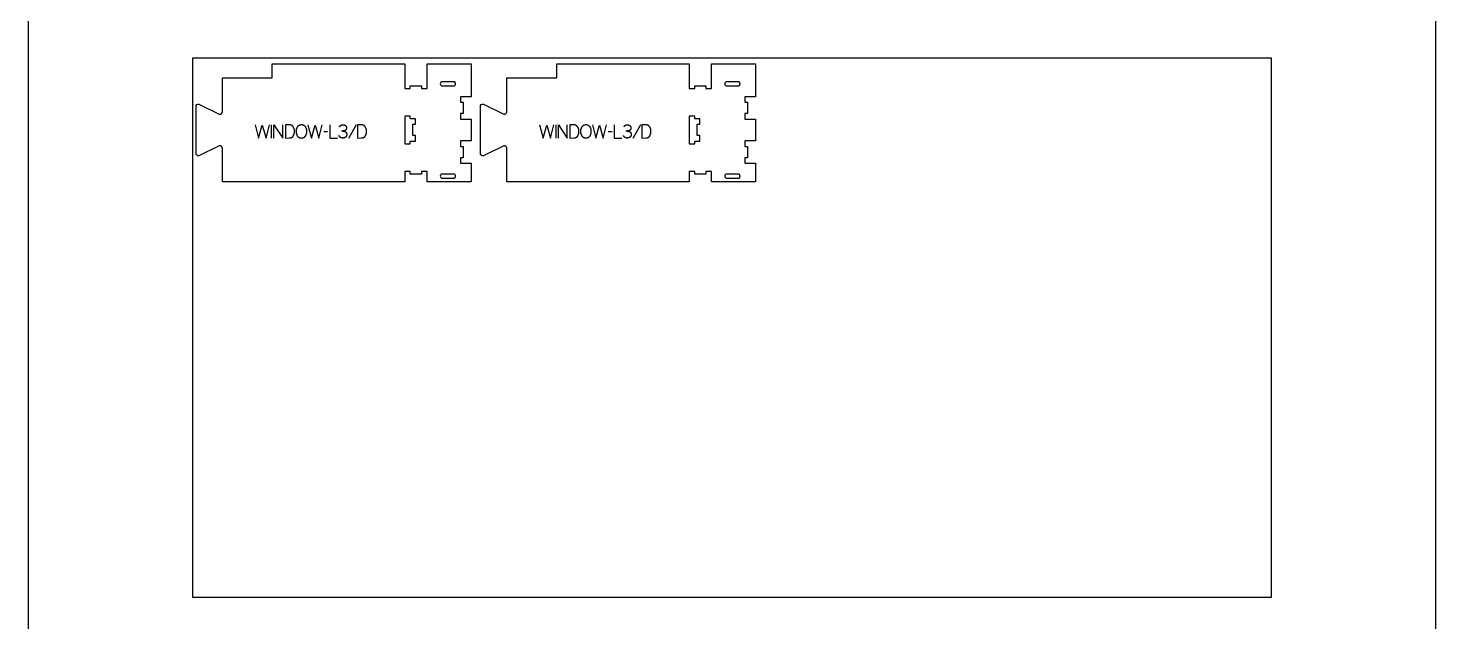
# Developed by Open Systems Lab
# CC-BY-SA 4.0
# Model space of a CAD drawing. Extents: x 0 to 4485, y 0 to 8771.
# Drawn here: x 0 to 3183, y 2387 to 3731 of the extents above; entities that cross this region are included whole.
import ezdxf

# ---------------------------------------------------------------- set-up
doc = ezdxf.new("R2010")
doc.units = 0
for name, color, linetype in [('0_SHEET_SPRUCEPLY_2440X122', 1, 'CONTINUOUS'), ('1_ANYTOOL_1MMDEEP_LABELS_S', 2, 'CONTINUOUS'), ('3_ANYTOOL_CUTTHROUGH_INSID', 4, 'CONTINUOUS'), ('4_ANYTOOL_CUTTHROUGH_OUTSI', 5, 'CONTINUOUS'), ('DONOTCUT', 7, 'CONTINUOUS')]:
    doc.layers.add(name, color=color, linetype=linetype)

msp = doc.modelspace()

# ---------------------------------------------------------------- linework, layer by layer
at = {"layer": '0_SHEET_SPRUCEPLY_2440X122'}
msp.add_lwpolyline([(371.7, 3662.6), (371.7, 2442.6), (2811.7, 2442.6), (2811.7, 3662.6)], close=True, dxfattribs=at)
at = {"layer": '1_ANYTOOL_1MMDEEP_LABELS_S', "color": 2}
for points in [[(513.4, 3511.8), (521.1, 3481.8), (529.5, 3510.9), (538, 3481.8), (545.5, 3511.8)], [(549.9, 3511.8), (549.9, 3481.8)], [(555.9, 3481.8), (555.9, 3511.8), (576, 3481.8), (576, 3511.8)], [(632.8, 3511.8), (640.5, 3481.8), (648.9, 3510.9), (657.4, 3481.8), (664.9, 3511.8)], [(682.3, 3511.8), (682.3, 3481.8), (699.4, 3481.8)], [(703.9, 3506.9), (704.1, 3507.2), (704.3, 3507.5), (704.4, 3507.8), (704.6, 3508), (704.8, 3508.3), (705, 3508.6), (705.2, 3508.8), (705.3, 3508.9), (705.4, 3509), (705.5, 3509.2), (705.6, 3509.3), (705.7, 3509.4), (705.8, 3509.5), (705.9, 3509.6), (706, 3509.7), (706.1, 3509.8), (706.2, 3509.9), (706.4, 3510), (706.5, 3510.1), (706.6, 3510.2), (706.7, 3510.3), (706.8, 3510.3), (707, 3510.4), (707.1, 3510.5), (707.2, 3510.6), (707.3, 3510.7), (707.5, 3510.7), (707.6, 3510.8), (707.7, 3510.9), (707.9, 3510.9), (708, 3511), (708.2, 3511.1), (708.3, 3511.1), (708.4, 3511.2), (708.6, 3511.2), (708.7, 3511.3), (708.9, 3511.3), (709, 3511.4), (709.2, 3511.4), (709.5, 3511.5), (709.8, 3511.6), (710.1, 3511.6), (710.4, 3511.7), (710.7, 3511.7), (711.1, 3511.8), (711.4, 3511.8), (711.8, 3511.8), (712.1, 3511.8), (712.3, 3511.8), (712.5, 3511.8), (712.7, 3511.8), (712.9, 3511.8), (713.1, 3511.8), (713.3, 3511.8), (713.5, 3511.7), (713.7, 3511.7), (713.9, 3511.7), (714.1, 3511.6), (714.3, 3511.6), (714.5, 3511.6), (714.7, 3511.5), (714.8, 3511.5), (715, 3511.4), (715.2, 3511.3), (715.4, 3511.3), (715.5, 3511.2), (715.7, 3511.2), (715.9, 3511.1), (716, 3511), (716.2, 3510.9), (716.3, 3510.8), (716.5, 3510.8), (716.6, 3510.7), (716.8, 3510.6), (716.9, 3510.5), (717.1, 3510.4), (717.2, 3510.3), (717.4, 3510.2), (717.5, 3510), (717.6, 3509.9), (717.8, 3509.8), (717.9, 3509.7), (718, 3509.6), (718.1, 3509.4), (718.2, 3509.3), (718.3, 3509.2), (718.4, 3509), (718.5, 3508.9), (718.6, 3508.7), (718.7, 3508.6), (718.8, 3508.4), (718.9, 3508.3), (719, 3508.1), (719.1, 3508), (719.1, 3507.8), (719.2, 3507.6), (719.3, 3507.5), (719.3, 3507.3), (719.4, 3507.1), (719.4, 3507), (719.5, 3506.8), (719.5, 3506.6), (719.6, 3506.4), (719.6, 3506.2), (719.6, 3506), (719.6, 3505.8), (719.7, 3505.6), (719.7, 3505.4), (719.7, 3505.2), (719.7, 3505), (719.7, 3504.8), (719.7, 3504.2), (719.7, 3503.9), (719.7, 3503.6), (719.6, 3503.3), (719.6, 3503), (719.6, 3502.8), (719.5, 3502.7), (719.5, 3502.5), (719.5, 3502.4), (719.4, 3502.3), (719.4, 3502.1), (719.4, 3502), (719.3, 3501.9), (719.3, 3501.7), (719.3, 3501.6), (719.2, 3501.5), (719.2, 3501.4), (719.1, 3501.3), (719.1, 3501.1), (719, 3501), (718.9, 3500.9), (718.9, 3500.8), (718.8, 3500.7), (718.8, 3500.6), (718.7, 3500.5), (718.6, 3500.4), (718.5, 3500.3), (718.4, 3500.2), (718.2, 3500), (718.1, 3499.8), (717.9, 3499.7), (717.9, 3499.6), (717.8, 3499.5), (717.7, 3499.4), (717.6, 3499.4), (717.5, 3499.3), (717.4, 3499.2), (717.3, 3499.2), (717.2, 3499.1), (717.2, 3499), (717.1, 3499), (717, 3498.9), (716.9, 3498.8), (716.8, 3498.8), (716.7, 3498.7), (716.6, 3498.7), (716.5, 3498.6), (716.4, 3498.6), (716.3, 3498.5), (716.2, 3498.5), (716.1, 3498.4), (716, 3498.4), (715.9, 3498.4), (715.7, 3498.3), (715.5, 3498.2), (715.2, 3498.1), (715, 3498.1), (714.8, 3498), (714.6, 3498), (714.3, 3497.9), (714.1, 3497.9), (713.9, 3497.8), (713.7, 3497.8), (713.4, 3497.7), (713.2, 3497.7), (712.9, 3497.7), (712.7, 3497.7), (712.5, 3497.7), (712.2, 3497.6), (712, 3497.6), (708.3, 3497.6)], [(741.5, 3511.3), (724.3, 3480.6)], [(1156.6, 3511.8), (1164.3, 3481.8), (1172.8, 3510.9), (1181.2, 3481.8), (1188.7, 3511.8)], [(1193.1, 3511.8), (1193.1, 3481.8)], [(1199.1, 3481.8), (1199.1, 3511.8), (1219.2, 3481.8), (1219.2, 3511.8)], [(1276, 3511.8), (1283.7, 3481.8), (1292.2, 3510.9), (1300.6, 3481.8), (1308.1, 3511.8)], [(1325.5, 3511.8), (1325.5, 3481.8), (1342.6, 3481.8)], [(1347.1, 3506.9), (1347.3, 3507.2), (1347.5, 3507.5), (1347.6, 3507.8), (1347.8, 3508), (1348, 3508.3), (1348.2, 3508.6), (1348.4, 3508.8), (1348.5, 3508.9), (1348.6, 3509), (1348.7, 3509.2), (1348.8, 3509.3), (1348.9, 3509.4), (1349, 3509.5), (1349.1, 3509.6), (1349.2, 3509.7), (1349.4, 3509.8), (1349.5, 3509.9), (1349.6, 3510), (1349.7, 3510.1), (1349.8, 3510.2), (1349.9, 3510.3), (1350.1, 3510.3), (1350.2, 3510.4), (1350.3, 3510.5), (1350.4, 3510.6), (1350.6, 3510.7), (1350.7, 3510.7), (1350.8, 3510.8), (1351, 3510.9), (1351.1, 3510.9), (1351.2, 3511), (1351.4, 3511.1), (1351.5, 3511.1), (1351.7, 3511.2), (1351.8, 3511.2), (1351.9, 3511.3), (1352.1, 3511.3), (1352.2, 3511.4), (1352.4, 3511.4), (1352.7, 3511.5), (1353, 3511.6), (1353.3, 3511.6), (1353.6, 3511.7), (1354, 3511.7), (1354.3, 3511.8), (1354.6, 3511.8), (1355, 3511.8), (1355.3, 3511.8), (1355.5, 3511.8), (1355.8, 3511.8), (1356, 3511.8), (1356.2, 3511.8), (1356.4, 3511.8), (1356.6, 3511.8), (1356.8, 3511.7), (1356.9, 3511.7), (1357.1, 3511.7), (1357.3, 3511.6), (1357.5, 3511.6), (1357.7, 3511.6), (1357.9, 3511.5), (1358.1, 3511.5), (1358.2, 3511.4), (1358.4, 3511.3), (1358.6, 3511.3), (1358.7, 3511.2), (1358.9, 3511.2), (1359.1, 3511.1), (1359.2, 3511), (1359.4, 3510.9), (1359.5, 3510.8), (1359.7, 3510.8), (1359.9, 3510.7), (1360, 3510.6), (1360.1, 3510.5), (1360.3, 3510.4), (1360.4, 3510.3), (1360.6, 3510.2), (1360.7, 3510), (1360.8, 3509.9), (1361, 3509.8), (1361.1, 3509.7), (1361.2, 3509.6), (1361.3, 3509.4), (1361.5, 3509.3), (1361.6, 3509.2), (1361.7, 3509), (1361.8, 3508.9), (1361.9, 3508.7), (1362, 3508.6), (1362, 3508.4), (1362.1, 3508.3), (1362.2, 3508.1), (1362.3, 3508), (1362.4, 3507.8), (1362.4, 3507.6), (1362.5, 3507.5), (1362.5, 3507.3), (1362.6, 3507.1), (1362.6, 3507), (1362.7, 3506.8), (1362.7, 3506.6), (1362.8, 3506.4), (1362.8, 3506.2), (1362.8, 3506), (1362.9, 3505.8), (1362.9, 3505.6), (1362.9, 3505.4), (1362.9, 3505.2), (1362.9, 3505), (1362.9, 3504.8), (1362.9, 3504.2), (1362.9, 3503.9), (1362.9, 3503.6), (1362.8, 3503.3), (1362.8, 3503), (1362.8, 3502.8), (1362.8, 3502.7), (1362.7, 3502.5), (1362.7, 3502.4), (1362.7, 3502.3), (1362.6, 3502.1), (1362.6, 3502), (1362.6, 3501.9), (1362.5, 3501.7), (1362.5, 3501.6), (1362.4, 3501.5), (1362.4, 3501.4), (1362.3, 3501.3), (1362.3, 3501.1), (1362.2, 3501), (1362.2, 3500.9), (1362.1, 3500.8), (1362, 3500.7), (1362, 3500.6), (1361.9, 3500.5), (1361.8, 3500.4), (1361.8, 3500.3), (1361.6, 3500.2), (1361.5, 3500), (1361.3, 3499.8), (1361.1, 3499.7), (1361.1, 3499.6), (1361, 3499.5), (1360.9, 3499.4), (1360.8, 3499.4), (1360.7, 3499.3), (1360.6, 3499.2), (1360.6, 3499.2), (1360.5, 3499.1), (1360.4, 3499), (1360.3, 3499), (1360.2, 3498.9), (1360.1, 3498.8), (1360, 3498.8), (1359.9, 3498.7), (1359.8, 3498.7), (1359.7, 3498.6), (1359.6, 3498.6), (1359.5, 3498.5), (1359.4, 3498.5), (1359.3, 3498.4), (1359.2, 3498.4), (1359.1, 3498.4), (1358.9, 3498.3), (1358.7, 3498.2), (1358.5, 3498.1), (1358.2, 3498.1), (1358, 3498), (1357.8, 3498), (1357.6, 3497.9), (1357.3, 3497.9), (1357.1, 3497.8), (1356.9, 3497.8), (1356.6, 3497.7), (1356.4, 3497.7), (1356.2, 3497.7), (1355.9, 3497.7), (1355.7, 3497.7), (1355.4, 3497.6), (1355.2, 3497.6), (1351.5, 3497.6)], [(1384.7, 3511.3), (1367.5, 3480.6)], [(677.1, 3495.7), (668.4, 3495.6)], [(711, 3497.6), (711.5, 3497.6), (711.9, 3497.5), (712.3, 3497.5), (712.8, 3497.4), (713.2, 3497.3), (713.6, 3497.3), (714, 3497.2), (714.4, 3497.1), (714.8, 3497), (715.2, 3496.8), (715.6, 3496.7), (716, 3496.5), (716.4, 3496.4), (716.8, 3496.2), (717.1, 3496), (717.5, 3495.9), (717.7, 3495.8), (717.9, 3495.6), (718, 3495.6), (718, 3495.5), (718.1, 3495.5), (718.2, 3495.4), (718.3, 3495.4), (718.4, 3495.3), (718.4, 3495.2), (718.5, 3495.2), (718.6, 3495.1), (718.7, 3495.1), (718.7, 3495), (718.8, 3494.9), (718.9, 3494.8), (718.9, 3494.8), (719, 3494.7), (719.1, 3494.6), (719.1, 3494.6), (719.2, 3494.5), (719.3, 3494.4), (719.3, 3494.3), (719.4, 3494.3), (719.4, 3494.2), (719.5, 3494.1), (719.5, 3494), (719.6, 3493.9), (719.6, 3493.8), (719.7, 3493.8), (719.7, 3493.7), (719.8, 3493.6), (719.8, 3493.5), (719.9, 3493.4), (719.9, 3493.3), (719.9, 3493.2), (720, 3493.1), (720.1, 3492.9), (720.1, 3492.7), (720.2, 3492.5), (720.2, 3492.3), (720.3, 3492.1), (720.3, 3491.9), (720.4, 3491.7), (720.4, 3491.5), (720.4, 3491.2), (720.4, 3491), (720.5, 3490.8), (720.5, 3490.5), (720.5, 3490.3), (720.5, 3490), (720.5, 3489.7), (720.5, 3489.4), (720.4, 3489.2), (720.4, 3488.9), (720.4, 3488.7), (720.4, 3488.4), (720.3, 3488.2), (720.3, 3487.9), (720.2, 3487.7), (720.2, 3487.5), (720.1, 3487.2), (720.1, 3487), (720, 3486.8), (719.9, 3486.6), (719.9, 3486.4), (719.8, 3486.2), (719.7, 3486), (719.6, 3485.8), (719.5, 3485.6), (719.4, 3485.4), (719.3, 3485.3), (719.2, 3485.1), (719.1, 3484.9), (719, 3484.8), (718.8, 3484.6), (718.7, 3484.5), (718.6, 3484.4), (718.6, 3484.3), (718.5, 3484.3), (718.4, 3484.2), (718.4, 3484.1), (718.3, 3484), (718.2, 3484), (718.1, 3483.9), (718, 3483.8), (717.8, 3483.7), (717.7, 3483.6), (717.5, 3483.4), (717.3, 3483.3), (717.2, 3483.2), (717, 3483.1), (716.8, 3483), (716.6, 3482.9), (716.4, 3482.8), (716.3, 3482.7), (716.1, 3482.7), (715.9, 3482.6), (715.7, 3482.5), (715.5, 3482.4), (715.3, 3482.4), (715.1, 3482.3), (714.8, 3482.3), (714.6, 3482.2), (714.4, 3482.1), (714.2, 3482.1), (714, 3482.1), (713.7, 3482), (713.5, 3482), (713.2, 3481.9), (712.8, 3481.9), (712.3, 3481.8), (711.7, 3481.8), (711.2, 3481.8), (710.8, 3481.8), (710.5, 3481.8), (710.1, 3481.9), (709.7, 3481.9), (709.4, 3482), (709.2, 3482), (709, 3482), (708.9, 3482.1), (708.7, 3482.1), (708.5, 3482.1), (708.4, 3482.2), (708.2, 3482.2), (708.1, 3482.3), (707.9, 3482.3), (707.7, 3482.4), (707.6, 3482.4), (707.4, 3482.5), (707.3, 3482.6), (707.1, 3482.6), (707, 3482.7), (706.9, 3482.8), (706.7, 3482.8), (706.6, 3482.9), (706.4, 3483), (706.3, 3483.1), (706.2, 3483.2), (706, 3483.2), (705.9, 3483.3), (705.8, 3483.4), (705.6, 3483.5), (705.5, 3483.6), (705.4, 3483.7), (705.3, 3483.8), (705.2, 3483.9), (705, 3484), (704.9, 3484.2), (704.8, 3484.3), (704.7, 3484.4), (704.6, 3484.5), (704.5, 3484.6), (704.4, 3484.8), (704.3, 3484.9), (704.2, 3485), (704.1, 3485.2), (704, 3485.3), (703.9, 3485.4), (703.8, 3485.6), (703.7, 3485.7), (703.6, 3485.9), (703.4, 3486.2), (703.3, 3486.5), (703.1, 3486.8), (703, 3487.2), (702.8, 3487.5)], [(1320.4, 3495.7), (1311.6, 3495.6)], [(1354.3, 3497.6), (1354.7, 3497.6), (1355.1, 3497.5), (1355.6, 3497.5), (1356, 3497.4), (1356.4, 3497.3), (1356.8, 3497.3), (1357.2, 3497.2), (1357.6, 3497.1), (1358, 3497), (1358.4, 3496.8), (1358.8, 3496.7), (1359.2, 3496.5), (1359.6, 3496.4), (1360, 3496.2), (1360.4, 3496), (1360.7, 3495.9), (1360.9, 3495.8), (1361.1, 3495.6), (1361.2, 3495.6), (1361.3, 3495.5), (1361.3, 3495.5), (1361.4, 3495.4), (1361.5, 3495.4), (1361.6, 3495.3), (1361.7, 3495.2), (1361.7, 3495.2), (1361.8, 3495.1), (1361.9, 3495.1), (1362, 3495), (1362, 3494.9), (1362.1, 3494.8), (1362.2, 3494.8), (1362.2, 3494.7), (1362.3, 3494.6), (1362.4, 3494.6), (1362.4, 3494.5), (1362.5, 3494.4), (1362.5, 3494.3), (1362.6, 3494.3), (1362.6, 3494.2), (1362.7, 3494.1), (1362.8, 3494), (1362.8, 3493.9), (1362.9, 3493.8), (1362.9, 3493.8), (1363, 3493.7), (1363, 3493.6), (1363, 3493.5), (1363.1, 3493.4), (1363.1, 3493.3), (1363.2, 3493.2), (1363.2, 3493.1), (1363.3, 3492.9), (1363.3, 3492.7), (1363.4, 3492.5), (1363.5, 3492.3), (1363.5, 3492.1), (1363.5, 3491.9), (1363.6, 3491.7), (1363.6, 3491.5), (1363.6, 3491.2), (1363.7, 3491), (1363.7, 3490.8), (1363.7, 3490.5), (1363.7, 3490.3), (1363.7, 3490), (1363.7, 3489.7), (1363.7, 3489.4), (1363.7, 3489.2), (1363.6, 3488.9), (1363.6, 3488.7), (1363.6, 3488.4), (1363.5, 3488.2), (1363.5, 3487.9), (1363.4, 3487.7), (1363.4, 3487.5), (1363.3, 3487.2), (1363.3, 3487), (1363.2, 3486.8), (1363.1, 3486.6), (1363.1, 3486.4), (1363, 3486.2), (1362.9, 3486), (1362.8, 3485.8), (1362.7, 3485.6), (1362.6, 3485.4), (1362.5, 3485.3), (1362.4, 3485.1), (1362.3, 3484.9), (1362.2, 3484.8), (1362.1, 3484.6), (1361.9, 3484.5), (1361.9, 3484.4), (1361.8, 3484.3), (1361.7, 3484.3), (1361.6, 3484.2), (1361.6, 3484.1), (1361.5, 3484), (1361.4, 3484), (1361.4, 3483.9), (1361.2, 3483.8), (1361, 3483.7), (1360.9, 3483.6), (1360.7, 3483.4), (1360.6, 3483.3), (1360.4, 3483.2), (1360.2, 3483.1), (1360, 3483), (1359.9, 3482.9), (1359.7, 3482.8), (1359.5, 3482.7), (1359.3, 3482.7), (1359.1, 3482.6), (1358.9, 3482.5), (1358.7, 3482.4), (1358.5, 3482.4), (1358.3, 3482.3), (1358.1, 3482.3), (1357.8, 3482.2), (1357.6, 3482.1), (1357.4, 3482.1), (1357.2, 3482.1), (1356.9, 3482), (1356.7, 3482), (1356.5, 3481.9), (1356, 3481.9), (1355.5, 3481.8), (1355, 3481.8), (1354.4, 3481.8), (1354.1, 3481.8), (1353.7, 3481.8), (1353.3, 3481.9), (1353, 3481.9), (1352.6, 3482), (1352.4, 3482), (1352.3, 3482), (1352.1, 3482.1), (1351.9, 3482.1), (1351.8, 3482.1), (1351.6, 3482.2), (1351.4, 3482.2), (1351.3, 3482.3), (1351.1, 3482.3), (1351, 3482.4), (1350.8, 3482.4), (1350.7, 3482.5), (1350.5, 3482.6), (1350.4, 3482.6), (1350.2, 3482.7), (1350.1, 3482.8), (1349.9, 3482.8), (1349.8, 3482.9), (1349.7, 3483), (1349.5, 3483.1), (1349.4, 3483.2), (1349.2, 3483.2), (1349.1, 3483.3), (1349, 3483.4), (1348.9, 3483.5), (1348.7, 3483.6), (1348.6, 3483.7), (1348.5, 3483.8), (1348.4, 3483.9), (1348.3, 3484), (1348.1, 3484.2), (1348, 3484.3), (1347.9, 3484.4), (1347.8, 3484.5), (1347.7, 3484.6), (1347.6, 3484.8), (1347.5, 3484.9), (1347.4, 3485), (1347.3, 3485.2), (1347.2, 3485.3), (1347.1, 3485.4), (1347, 3485.6), (1346.9, 3485.7), (1346.8, 3485.9), (1346.7, 3486.2), (1346.5, 3486.5), (1346.3, 3486.8), (1346.2, 3487.2), (1346, 3487.5)]]:
    msp.add_lwpolyline(points, dxfattribs=at)
for points in [[(582, 3511.8), (582, 3481.8), (590.5, 3481.9), (590.9, 3481.9), (591.3, 3481.9), (591.7, 3482), (592.1, 3482), (592.5, 3482), (592.9, 3482.1), (593.2, 3482.2), (593.6, 3482.2), (593.9, 3482.3), (594.3, 3482.4), (594.6, 3482.5), (594.9, 3482.6), (595.3, 3482.8), (595.4, 3482.8), (595.6, 3482.9), (595.7, 3483), (595.9, 3483), (596, 3483.1), (596.2, 3483.2), (596.3, 3483.3), (596.5, 3483.4), (596.6, 3483.4), (596.7, 3483.5), (596.9, 3483.6), (597, 3483.7), (597.1, 3483.8), (597.3, 3483.9), (597.4, 3484), (597.5, 3484.1), (597.6, 3484.2), (597.8, 3484.3), (597.9, 3484.4), (598, 3484.5), (598.1, 3484.6), (598.2, 3484.8), (598.3, 3484.9), (598.5, 3485), (598.6, 3485.1), (598.7, 3485.2), (598.8, 3485.4), (598.9, 3485.5), (599, 3485.6), (599.1, 3485.8), (599.2, 3485.9), (599.3, 3486), (599.4, 3486.3), (599.6, 3486.6), (599.8, 3486.9), (600.1, 3487.5), (600.4, 3488.2), (600.7, 3488.8), (600.9, 3489.4), (601.2, 3490.1), (601.4, 3490.7), (601.6, 3491.4), (601.7, 3492), (601.9, 3492.7), (602, 3493.4), (602.1, 3494), (602.2, 3494.7), (602.3, 3495.4), (602.4, 3496.1), (602.4, 3496.8), (602.4, 3497.5), (602.4, 3498.1), (602.4, 3498.7), (602.3, 3499.3), (602.2, 3499.9), (602.2, 3500.4), (602.1, 3500.7), (602.1, 3501), (602, 3501.3), (601.9, 3501.6), (601.9, 3501.8), (601.8, 3502.1), (601.7, 3502.4), (601.6, 3502.7), (601.5, 3502.9), (601.4, 3503.2), (601.3, 3503.5), (601.2, 3503.7), (601.1, 3504), (601, 3504.3), (600.8, 3504.8), (600.5, 3505.3), (600.2, 3505.8), (599.9, 3506.3), (599.7, 3506.6), (599.5, 3506.9), (599.3, 3507.2), (599.1, 3507.5), (598.9, 3507.8), (598.7, 3508), (598.5, 3508.3), (598.3, 3508.5), (598, 3508.8), (597.8, 3509), (597.6, 3509.2), (597.4, 3509.4), (597.1, 3509.6), (596.9, 3509.8), (596.6, 3510), (596.4, 3510.1), (596.1, 3510.3), (595.9, 3510.4), (595.6, 3510.6), (595.4, 3510.7), (595.1, 3510.8), (594.9, 3510.9), (594.6, 3511), (594.3, 3511.1), (594, 3511.2), (593.8, 3511.3), (593.5, 3511.3), (593.2, 3511.4), (592.9, 3511.5), (592.6, 3511.5), (592.3, 3511.5), (592, 3511.5), (589.6, 3511.6), (587.1, 3511.7), (584.6, 3511.8)], [(618.5, 3512.2), (618.8, 3512.2), (619.2, 3512.1), (619.6, 3512.1), (619.9, 3512.1), (620.1, 3512), (620.3, 3512), (620.4, 3512), (620.6, 3512), (620.8, 3511.9), (620.9, 3511.9), (621.1, 3511.8), (621.2, 3511.8), (621.4, 3511.7), (621.6, 3511.7), (621.7, 3511.6), (621.9, 3511.6), (622, 3511.5), (622.2, 3511.5), (622.3, 3511.4), (622.5, 3511.3), (622.6, 3511.3), (622.8, 3511.2), (622.9, 3511.1), (623, 3511), (623.2, 3510.9), (623.3, 3510.9), (623.4, 3510.8), (623.6, 3510.7), (623.8, 3510.5), (624.1, 3510.3), (624.3, 3510.1), (624.6, 3509.9), (624.8, 3509.7), (625, 3509.5), (625.3, 3509.2), (625.5, 3509), (625.7, 3508.8), (625.9, 3508.5), (626.1, 3508.3), (626.3, 3508), (626.5, 3507.8), (626.7, 3507.5), (626.9, 3507.2), (627, 3506.9), (627.2, 3506.6), (627.4, 3506.4), (627.5, 3506.1), (627.7, 3505.8), (627.8, 3505.5), (627.9, 3505.2), (628.1, 3504.9), (628.2, 3504.5), (628.3, 3504.2), (628.4, 3503.9), (628.5, 3503.6), (628.6, 3503.3), (628.7, 3502.9), (628.8, 3502.6), (628.9, 3502.3), (629, 3501.9), (629.1, 3501.2), (629.3, 3500.6), (629.4, 3499.9), (629.5, 3499.2), (629.5, 3498.6), (629.6, 3497.9), (629.6, 3497.3), (629.6, 3496.6), (629.6, 3496), (629.6, 3495.4), (629.5, 3494.7), (629.4, 3494.1), (629.3, 3493.5), (629.2, 3492.8), (629.1, 3492.2), (628.9, 3491.5), (628.7, 3490.9), (628.5, 3490.3), (628.3, 3489.6), (628.1, 3489), (627.8, 3488.4), (627.5, 3487.7), (627.2, 3487.1), (626.9, 3486.4), (626.7, 3486.1), (626.5, 3485.8), (626.3, 3485.5), (626.1, 3485.3), (625.9, 3485), (625.7, 3484.7), (625.5, 3484.5), (625.3, 3484.2), (625.2, 3484.1), (625, 3484), (624.9, 3483.9), (624.8, 3483.8), (624.7, 3483.6), (624.6, 3483.5), (624.5, 3483.4), (624.3, 3483.3), (624.2, 3483.2), (624.1, 3483.1), (624, 3483.1), (623.8, 3483), (623.7, 3482.9), (623.6, 3482.8), (623.4, 3482.7), (623.3, 3482.6), (623.2, 3482.5), (623, 3482.5), (622.9, 3482.4), (622.7, 3482.3), (622.6, 3482.3), (622.4, 3482.2), (622.3, 3482.1), (622.2, 3482.1), (622, 3482), (621.8, 3481.9), (621.7, 3481.9), (621.5, 3481.8), (621.2, 3481.7), (620.9, 3481.7), (620.6, 3481.6), (620.3, 3481.5), (619.9, 3481.5), (619.6, 3481.4), (619.2, 3481.4), (618.9, 3481.4), (618.5, 3481.4), (618.1, 3481.3), (617.7, 3481.4), (617.4, 3481.4), (617, 3481.4), (616.6, 3481.4), (616.3, 3481.5), (615.9, 3481.5), (615.6, 3481.6), (615.3, 3481.7), (614.9, 3481.8), (614.6, 3481.9), (614.4, 3481.9), (614.3, 3482), (614.1, 3482), (614, 3482.1), (613.8, 3482.1), (613.7, 3482.2), (613.5, 3482.3), (613.4, 3482.3), (613.2, 3482.4), (613.1, 3482.5), (613, 3482.6), (612.8, 3482.6), (612.7, 3482.7), (612.5, 3482.8), (612.4, 3482.9), (612.3, 3483), (612.1, 3483.1), (612, 3483.2), (611.9, 3483.3), (611.7, 3483.4), (611.6, 3483.5), (611.5, 3483.6), (611.4, 3483.7), (611.3, 3483.8), (611.1, 3483.9), (611, 3484), (610.9, 3484.1), (610.8, 3484.3), (610.7, 3484.4), (610.6, 3484.5), (610.4, 3484.8), (610.1, 3485), (609.9, 3485.3), (609.7, 3485.6), (609.6, 3485.9), (609.4, 3486.2), (609.2, 3486.5), (608.9, 3487.2), (608.5, 3487.8), (608.3, 3488.5), (608, 3489.1), (607.7, 3489.8), (607.5, 3490.4), (607.3, 3491.1), (607.1, 3491.7), (607, 3492.4), (606.8, 3493), (606.7, 3493.7), (606.6, 3494.3), (606.5, 3495), (606.5, 3495.6), (606.4, 3496.3), (606.4, 3496.9), (606.4, 3497.6), (606.5, 3498.3), (606.5, 3499), (606.6, 3499.7), (606.7, 3500.4), (606.8, 3501), (607, 3501.7), (607.2, 3502.3), (607.3, 3503), (607.6, 3503.6), (607.8, 3504.3), (608.1, 3504.9), (608.3, 3505.5), (608.6, 3506.1), (609, 3506.7), (609.3, 3507.3), (609.5, 3507.6), (609.7, 3507.9), (609.9, 3508.2), (610.1, 3508.5), (610.3, 3508.7), (610.5, 3509), (610.8, 3509.2), (611, 3509.4), (611.1, 3509.6), (611.2, 3509.7), (611.3, 3509.8), (611.5, 3509.9), (611.6, 3510), (611.7, 3510.1), (611.8, 3510.2), (612, 3510.3), (612.1, 3510.4), (612.2, 3510.5), (612.4, 3510.5), (612.5, 3510.6), (612.6, 3510.7), (612.8, 3510.8), (612.9, 3510.9), (613.1, 3511), (613.2, 3511), (613.3, 3511.1), (613.6, 3511.2), (613.9, 3511.4), (614.3, 3511.5), (614.6, 3511.6), (614.9, 3511.7), (615.2, 3511.8), (615.6, 3511.9), (615.9, 3511.9), (616.2, 3512), (616.6, 3512), (617, 3512.1), (617.3, 3512.1), (617.7, 3512.1), (618.1, 3512.2)], [(744.9, 3511.8), (744.9, 3481.8), (753.4, 3481.9), (753.8, 3481.9), (754.2, 3481.9), (754.6, 3482), (755, 3482), (755.4, 3482), (755.8, 3482.1), (756.1, 3482.2), (756.5, 3482.2), (756.8, 3482.3), (757.2, 3482.4), (757.5, 3482.5), (757.8, 3482.6), (758.2, 3482.8), (758.3, 3482.8), (758.5, 3482.9), (758.6, 3483), (758.8, 3483), (758.9, 3483.1), (759.1, 3483.2), (759.2, 3483.3), (759.4, 3483.4), (759.5, 3483.4), (759.6, 3483.5), (759.8, 3483.6), (759.9, 3483.7), (760, 3483.8), (760.2, 3483.9), (760.3, 3484), (760.4, 3484.1), (760.5, 3484.2), (760.7, 3484.3), (760.8, 3484.4), (760.9, 3484.5), (761, 3484.6), (761.1, 3484.8), (761.2, 3484.9), (761.4, 3485), (761.5, 3485.1), (761.6, 3485.2), (761.7, 3485.4), (761.8, 3485.5), (761.9, 3485.6), (762, 3485.8), (762.1, 3485.9), (762.2, 3486), (762.3, 3486.3), (762.5, 3486.6), (762.7, 3486.9), (763, 3487.5), (763.3, 3488.2), (763.6, 3488.8), (763.8, 3489.4), (764.1, 3490.1), (764.3, 3490.7), (764.5, 3491.4), (764.6, 3492), (764.8, 3492.7), (764.9, 3493.4), (765, 3494), (765.1, 3494.7), (765.2, 3495.4), (765.3, 3496.1), (765.3, 3496.8), (765.3, 3497.5), (765.3, 3498.1), (765.3, 3498.7), (765.2, 3499.3), (765.1, 3499.9), (765.1, 3500.4), (765, 3500.7), (765, 3501), (764.9, 3501.3), (764.8, 3501.6), (764.8, 3501.8), (764.7, 3502.1), (764.6, 3502.4), (764.5, 3502.7), (764.4, 3502.9), (764.3, 3503.2), (764.2, 3503.5), (764.1, 3503.7), (764, 3504), (763.9, 3504.3), (763.7, 3504.8), (763.4, 3505.3), (763.1, 3505.8), (762.8, 3506.3), (762.6, 3506.6), (762.4, 3506.9), (762.2, 3507.2), (762, 3507.5), (761.8, 3507.8), (761.6, 3508), (761.4, 3508.3), (761.2, 3508.5), (760.9, 3508.8), (760.7, 3509), (760.5, 3509.2), (760.3, 3509.4), (760, 3509.6), (759.8, 3509.8), (759.5, 3510), (759.3, 3510.1), (759, 3510.3), (758.8, 3510.4), (758.5, 3510.6), (758.3, 3510.7), (758, 3510.8), (757.8, 3510.9), (757.5, 3511), (757.2, 3511.1), (756.9, 3511.2), (756.7, 3511.3), (756.4, 3511.3), (756.1, 3511.4), (755.8, 3511.5), (755.5, 3511.5), (755.2, 3511.5), (754.9, 3511.5), (752.5, 3511.6), (750, 3511.7), (747.5, 3511.8)], [(1225.2, 3511.8), (1225.2, 3481.8), (1233.7, 3481.9), (1234.2, 3481.9), (1234.6, 3481.9), (1235, 3482), (1235.3, 3482), (1235.7, 3482), (1236.1, 3482.1), (1236.5, 3482.2), (1236.8, 3482.2), (1237.2, 3482.3), (1237.5, 3482.4), (1237.8, 3482.5), (1238.2, 3482.6), (1238.5, 3482.8), (1238.6, 3482.8), (1238.8, 3482.9), (1238.9, 3483), (1239.1, 3483), (1239.2, 3483.1), (1239.4, 3483.2), (1239.5, 3483.3), (1239.7, 3483.4), (1239.8, 3483.4), (1239.9, 3483.5), (1240.1, 3483.6), (1240.2, 3483.7), (1240.3, 3483.8), (1240.5, 3483.9), (1240.6, 3484), (1240.7, 3484.1), (1240.9, 3484.2), (1241, 3484.3), (1241.1, 3484.4), (1241.2, 3484.5), (1241.3, 3484.6), (1241.4, 3484.8), (1241.6, 3484.9), (1241.7, 3485), (1241.8, 3485.1), (1241.9, 3485.2), (1242, 3485.4), (1242.1, 3485.5), (1242.2, 3485.6), (1242.3, 3485.8), (1242.4, 3485.9), (1242.5, 3486), (1242.7, 3486.3), (1242.8, 3486.6), (1243, 3486.9), (1243.3, 3487.5), (1243.6, 3488.2), (1243.9, 3488.8), (1244.1, 3489.4), (1244.4, 3490.1), (1244.6, 3490.7), (1244.8, 3491.4), (1245, 3492), (1245.1, 3492.7), (1245.3, 3493.4), (1245.4, 3494), (1245.5, 3494.7), (1245.5, 3495.4), (1245.6, 3496.1), (1245.6, 3496.8), (1245.6, 3497.5), (1245.6, 3498.1), (1245.6, 3498.7), (1245.5, 3499.3), (1245.5, 3499.9), (1245.4, 3500.4), (1245.3, 3500.7), (1245.3, 3501), (1245.2, 3501.3), (1245.1, 3501.6), (1245.1, 3501.8), (1245, 3502.1), (1244.9, 3502.4), (1244.8, 3502.7), (1244.7, 3502.9), (1244.6, 3503.2), (1244.5, 3503.5), (1244.4, 3503.7), (1244.3, 3504), (1244.2, 3504.3), (1244, 3504.8), (1243.7, 3505.3), (1243.4, 3505.8), (1243.1, 3506.3), (1242.9, 3506.6), (1242.7, 3506.9), (1242.5, 3507.2), (1242.3, 3507.5), (1242.1, 3507.8), (1241.9, 3508), (1241.7, 3508.3), (1241.5, 3508.5), (1241.3, 3508.8), (1241, 3509), (1240.8, 3509.2), (1240.6, 3509.4), (1240.3, 3509.6), (1240.1, 3509.8), (1239.9, 3510), (1239.6, 3510.1), (1239.4, 3510.3), (1239.1, 3510.4), (1238.9, 3510.6), (1238.6, 3510.7), (1238.3, 3510.8), (1238.1, 3510.9), (1237.8, 3511), (1237.5, 3511.1), (1237.3, 3511.2), (1237, 3511.3), (1236.7, 3511.3), (1236.4, 3511.4), (1236.1, 3511.5), (1235.8, 3511.5), (1235.5, 3511.5), (1235.2, 3511.5), (1232.8, 3511.6), (1230.3, 3511.7), (1227.8, 3511.8)], [(1261.7, 3512.2), (1262.1, 3512.2), (1262.4, 3512.1), (1262.8, 3512.1), (1263.1, 3512.1), (1263.3, 3512), (1263.5, 3512), (1263.6, 3512), (1263.8, 3512), (1264, 3511.9), (1264.1, 3511.9), (1264.3, 3511.8), (1264.5, 3511.8), (1264.6, 3511.7), (1264.8, 3511.7), (1264.9, 3511.6), (1265.1, 3511.6), (1265.2, 3511.5), (1265.4, 3511.5), (1265.5, 3511.4), (1265.7, 3511.3), (1265.8, 3511.3), (1266, 3511.2), (1266.1, 3511.1), (1266.3, 3511), (1266.4, 3510.9), (1266.5, 3510.9), (1266.7, 3510.8), (1266.8, 3510.7), (1267.1, 3510.5), (1267.3, 3510.3), (1267.6, 3510.1), (1267.8, 3509.9), (1268, 3509.7), (1268.3, 3509.5), (1268.5, 3509.2), (1268.7, 3509), (1268.9, 3508.8), (1269.1, 3508.5), (1269.3, 3508.3), (1269.5, 3508), (1269.7, 3507.8), (1269.9, 3507.5), (1270.1, 3507.2), (1270.2, 3506.9), (1270.4, 3506.6), (1270.6, 3506.4), (1270.7, 3506.1), (1270.9, 3505.8), (1271, 3505.5), (1271.2, 3505.2), (1271.3, 3504.9), (1271.4, 3504.5), (1271.5, 3504.2), (1271.6, 3503.9), (1271.8, 3503.6), (1271.9, 3503.3), (1272, 3502.9), (1272, 3502.6), (1272.1, 3502.3), (1272.2, 3501.9), (1272.4, 3501.2), (1272.5, 3500.6), (1272.6, 3499.9), (1272.7, 3499.2), (1272.7, 3498.6), (1272.8, 3497.9), (1272.8, 3497.3), (1272.8, 3496.6), (1272.8, 3496), (1272.8, 3495.4), (1272.7, 3494.7), (1272.7, 3494.1), (1272.6, 3493.5), (1272.4, 3492.8), (1272.3, 3492.2), (1272.1, 3491.5), (1272, 3490.9), (1271.8, 3490.3), (1271.5, 3489.6), (1271.3, 3489), (1271, 3488.4), (1270.7, 3487.7), (1270.4, 3487.1), (1270.1, 3486.4), (1269.9, 3486.1), (1269.7, 3485.8), (1269.5, 3485.5), (1269.3, 3485.3), (1269.1, 3485), (1268.9, 3484.7), (1268.7, 3484.5), (1268.5, 3484.2), (1268.4, 3484.1), (1268.3, 3484), (1268.1, 3483.9), (1268, 3483.8), (1267.9, 3483.6), (1267.8, 3483.5), (1267.7, 3483.4), (1267.5, 3483.3), (1267.4, 3483.2), (1267.3, 3483.1), (1267.2, 3483.1), (1267, 3483), (1266.9, 3482.9), (1266.8, 3482.8), (1266.6, 3482.7), (1266.5, 3482.6), (1266.4, 3482.5), (1266.2, 3482.5), (1266.1, 3482.4), (1265.9, 3482.3), (1265.8, 3482.3), (1265.7, 3482.2), (1265.5, 3482.1), (1265.4, 3482.1), (1265.2, 3482), (1265.1, 3481.9), (1264.9, 3481.9), (1264.8, 3481.8), (1264.4, 3481.7), (1264.1, 3481.7), (1263.8, 3481.6), (1263.5, 3481.5), (1263.1, 3481.5), (1262.8, 3481.4), (1262.4, 3481.4), (1262.1, 3481.4), (1261.7, 3481.4), (1261.3, 3481.3), (1261, 3481.4), (1260.6, 3481.4), (1260.2, 3481.4), (1259.9, 3481.4), (1259.5, 3481.5), (1259.2, 3481.5), (1258.8, 3481.6), (1258.5, 3481.7), (1258.1, 3481.8), (1257.8, 3481.9), (1257.7, 3481.9), (1257.5, 3482), (1257.4, 3482), (1257.2, 3482.1), (1257, 3482.1), (1256.9, 3482.2), (1256.7, 3482.3), (1256.6, 3482.3), (1256.5, 3482.4), (1256.3, 3482.5), (1256.2, 3482.6), (1256, 3482.6), (1255.9, 3482.7), (1255.8, 3482.8), (1255.6, 3482.9), (1255.5, 3483), (1255.4, 3483.1), (1255.2, 3483.2), (1255.1, 3483.3), (1255, 3483.4), (1254.8, 3483.5), (1254.7, 3483.6), (1254.6, 3483.7), (1254.5, 3483.8), (1254.4, 3483.9), (1254.2, 3484), (1254.1, 3484.1), (1254, 3484.3), (1253.9, 3484.4), (1253.8, 3484.5), (1253.6, 3484.8), (1253.4, 3485), (1253.2, 3485.3), (1253, 3485.6), (1252.8, 3485.9), (1252.6, 3486.2), (1252.4, 3486.5), (1252.1, 3487.2), (1251.8, 3487.8), (1251.5, 3488.5), (1251.2, 3489.1), (1251, 3489.8), (1250.7, 3490.4), (1250.5, 3491.1), (1250.3, 3491.7), (1250.2, 3492.4), (1250, 3493), (1249.9, 3493.7), (1249.8, 3494.3), (1249.7, 3495), (1249.7, 3495.6), (1249.7, 3496.3), (1249.6, 3496.9), (1249.7, 3497.6), (1249.7, 3498.3), (1249.8, 3499), (1249.8, 3499.7), (1249.9, 3500.4), (1250.1, 3501), (1250.2, 3501.7), (1250.4, 3502.3), (1250.6, 3503), (1250.8, 3503.6), (1251, 3504.3), (1251.3, 3504.9), (1251.6, 3505.5), (1251.9, 3506.1), (1252.2, 3506.7), (1252.5, 3507.3), (1252.7, 3507.6), (1252.9, 3507.9), (1253.1, 3508.2), (1253.3, 3508.5), (1253.5, 3508.7), (1253.7, 3509), (1254, 3509.2), (1254.2, 3509.4), (1254.3, 3509.6), (1254.4, 3509.7), (1254.6, 3509.8), (1254.7, 3509.9), (1254.8, 3510), (1254.9, 3510.1), (1255.1, 3510.2), (1255.2, 3510.3), (1255.3, 3510.4), (1255.4, 3510.5), (1255.6, 3510.5), (1255.7, 3510.6), (1255.9, 3510.7), (1256, 3510.8), (1256.1, 3510.9), (1256.3, 3511), (1256.4, 3511), (1256.6, 3511.1), (1256.9, 3511.2), (1257.2, 3511.4), (1257.5, 3511.5), (1257.8, 3511.6), (1258.1, 3511.7), (1258.4, 3511.8), (1258.8, 3511.9), (1259.1, 3511.9), (1259.5, 3512), (1259.8, 3512), (1260.2, 3512.1), (1260.5, 3512.1), (1260.9, 3512.1), (1261.3, 3512.2)], [(1388.1, 3511.8), (1388.1, 3481.8), (1396.6, 3481.9), (1397.1, 3481.9), (1397.5, 3481.9), (1397.9, 3482), (1398.2, 3482), (1398.6, 3482), (1399, 3482.1), (1399.4, 3482.2), (1399.7, 3482.2), (1400.1, 3482.3), (1400.4, 3482.4), (1400.7, 3482.5), (1401.1, 3482.6), (1401.4, 3482.8), (1401.5, 3482.8), (1401.7, 3482.9), (1401.8, 3483), (1402, 3483), (1402.1, 3483.1), (1402.3, 3483.2), (1402.4, 3483.3), (1402.6, 3483.4), (1402.7, 3483.4), (1402.8, 3483.5), (1403, 3483.6), (1403.1, 3483.7), (1403.2, 3483.8), (1403.4, 3483.9), (1403.5, 3484), (1403.6, 3484.1), (1403.8, 3484.2), (1403.9, 3484.3), (1404, 3484.4), (1404.1, 3484.5), (1404.2, 3484.6), (1404.3, 3484.8), (1404.5, 3484.9), (1404.6, 3485), (1404.7, 3485.1), (1404.8, 3485.2), (1404.9, 3485.4), (1405, 3485.5), (1405.1, 3485.6), (1405.2, 3485.8), (1405.3, 3485.9), (1405.4, 3486), (1405.6, 3486.3), (1405.7, 3486.6), (1405.9, 3486.9), (1406.2, 3487.5), (1406.5, 3488.2), (1406.8, 3488.8), (1407, 3489.4), (1407.3, 3490.1), (1407.5, 3490.7), (1407.7, 3491.4), (1407.9, 3492), (1408, 3492.7), (1408.2, 3493.4), (1408.3, 3494), (1408.4, 3494.7), (1408.4, 3495.4), (1408.5, 3496.1), (1408.5, 3496.8), (1408.5, 3497.5), (1408.5, 3498.1), (1408.5, 3498.7), (1408.4, 3499.3), (1408.4, 3499.9), (1408.3, 3500.4), (1408.2, 3500.7), (1408.2, 3501), (1408.1, 3501.3), (1408, 3501.6), (1408, 3501.8), (1407.9, 3502.1), (1407.8, 3502.4), (1407.7, 3502.7), (1407.6, 3502.9), (1407.5, 3503.2), (1407.4, 3503.5), (1407.3, 3503.7), (1407.2, 3504), (1407.1, 3504.3), (1406.9, 3504.8), (1406.6, 3505.3), (1406.3, 3505.8), (1406, 3506.3), (1405.8, 3506.6), (1405.6, 3506.9), (1405.4, 3507.2), (1405.2, 3507.5), (1405, 3507.8), (1404.8, 3508), (1404.6, 3508.3), (1404.4, 3508.5), (1404.2, 3508.8), (1403.9, 3509), (1403.7, 3509.2), (1403.5, 3509.4), (1403.2, 3509.6), (1403, 3509.8), (1402.8, 3510), (1402.5, 3510.1), (1402.3, 3510.3), (1402, 3510.4), (1401.8, 3510.6), (1401.5, 3510.7), (1401.2, 3510.8), (1401, 3510.9), (1400.7, 3511), (1400.4, 3511.1), (1400.2, 3511.2), (1399.9, 3511.3), (1399.6, 3511.3), (1399.3, 3511.4), (1399, 3511.5), (1398.7, 3511.5), (1398.4, 3511.5), (1398.1, 3511.5), (1395.7, 3511.6), (1393.2, 3511.7), (1390.7, 3511.8)]]:
    msp.add_lwpolyline(points, close=True, dxfattribs=at)
at = {"layer": '3_ANYTOOL_CUTTHROUGH_INSID', "color": 4}
for points in [[(936.8, 3609.3, 1), (936.8, 3599.8), (962.6, 3599.8), (962.7, 3599.8), (962.8, 3599.8), (962.9, 3599.8), (963, 3599.8), (963.1, 3599.8), (963.2, 3599.8), (963.3, 3599.8), (963.4, 3599.8), (963.5, 3599.9), (963.6, 3599.9), (963.7, 3599.9), (963.8, 3600), (963.9, 3600), (964, 3600), (964, 3600.1), (964.1, 3600.1), (964.2, 3600.2), (964.3, 3600.2), (964.4, 3600.3), (964.5, 3600.3), (964.6, 3600.4), (964.7, 3600.4), (964.8, 3600.5), (964.9, 3600.6), (964.9, 3600.6), (965, 3600.7), (965.1, 3600.8), (965.2, 3600.9), (965.3, 3600.9), (965.3, 3601), (965.4, 3601.1), (965.5, 3601.2), (965.6, 3601.3), (965.6, 3601.4), (965.7, 3601.5), (965.8, 3601.6), (965.8, 3601.7), (965.9, 3601.8), (965.9, 3601.9), (966, 3602), (966, 3602.1), (966.1, 3602.2), (966.1, 3602.3), (966.2, 3602.4), (966.2, 3602.5), (966.3, 3602.6), (966.3, 3602.7), (966.3, 3602.8), (966.4, 3602.9), (966.4, 3603), (966.4, 3603.1), (966.5, 3603.2), (966.5, 3603.3), (966.5, 3603.4), (966.5, 3603.6), (966.5, 3603.7), (966.6, 3603.8), (966.6, 3603.9), (966.6, 3604), (966.6, 3604.1), (966.6, 3604.2), (966.6, 3604.3), (966.6, 3604.4), (966.6, 3604.5), (966.6, 3604.6), (966.6, 3604.7), (966.6, 3604.8), (966.6, 3604.9), (966.6, 3605), (966.6, 3605.2), (966.6, 3605.3), (966.5, 3605.4), (966.5, 3605.5), (966.5, 3605.6), (966.5, 3605.7), (966.5, 3605.8), (966.4, 3605.9), (966.4, 3606), (966.4, 3606.1), (966.3, 3606.2), (966.3, 3606.3), (966.3, 3606.4), (966.2, 3606.6), (966.2, 3606.7), (966.1, 3606.8), (966.1, 3606.9), (966, 3607), (966, 3607.1), (965.9, 3607.2), (965.9, 3607.3), (965.8, 3607.4), (965.8, 3607.5), (965.7, 3607.6), (965.6, 3607.6), (965.6, 3607.7), (965.5, 3607.8), (965.4, 3607.9), (965.3, 3608), (965.3, 3608.1), (965.2, 3608.2), (965.1, 3608.2), (965, 3608.3), (964.9, 3608.4), (964.9, 3608.5), (964.8, 3608.5), (964.7, 3608.6), (964.6, 3608.6), (964.5, 3608.7), (964.4, 3608.8), (964.3, 3608.8), (964.2, 3608.9), (964.1, 3608.9), (964, 3609), (964, 3609), (963.9, 3609), (963.8, 3609.1), (963.7, 3609.1), (963.6, 3609.1), (963.5, 3609.2), (963.4, 3609.2), (963.3, 3609.2), (963.2, 3609.2), (963.1, 3609.2), (963, 3609.2), (962.9, 3609.3), (962.8, 3609.3), (962.7, 3609.3), (962.6, 3609.3)], [(1580.1, 3609.3, 1), (1580.1, 3599.8), (1605.8, 3599.8), (1605.9, 3599.8), (1606, 3599.8), (1606.1, 3599.8), (1606.2, 3599.8), (1606.3, 3599.8), (1606.4, 3599.8), (1606.5, 3599.8), (1606.6, 3599.8), (1606.7, 3599.9), (1606.8, 3599.9), (1606.9, 3599.9), (1607, 3600), (1607.1, 3600), (1607.2, 3600), (1607.3, 3600.1), (1607.4, 3600.1), (1607.5, 3600.2), (1607.5, 3600.2), (1607.6, 3600.3), (1607.7, 3600.3), (1607.8, 3600.4), (1607.9, 3600.4), (1608, 3600.5), (1608.1, 3600.6), (1608.2, 3600.6), (1608.2, 3600.7), (1608.3, 3600.8), (1608.4, 3600.9), (1608.5, 3600.9), (1608.6, 3601), (1608.6, 3601.1), (1608.7, 3601.2), (1608.8, 3601.3), (1608.8, 3601.4), (1608.9, 3601.5), (1609, 3601.6), (1609, 3601.7), (1609.1, 3601.8), (1609.2, 3601.9), (1609.2, 3602), (1609.3, 3602.1), (1609.3, 3602.2), (1609.4, 3602.3), (1609.4, 3602.4), (1609.4, 3602.5), (1609.5, 3602.6), (1609.5, 3602.7), (1609.6, 3602.8), (1609.6, 3602.9), (1609.6, 3603), (1609.6, 3603.1), (1609.7, 3603.2), (1609.7, 3603.3), (1609.7, 3603.4), (1609.7, 3603.6), (1609.8, 3603.7), (1609.8, 3603.8), (1609.8, 3603.9), (1609.8, 3604), (1609.8, 3604.1), (1609.8, 3604.2), (1609.8, 3604.3), (1609.8, 3604.4), (1609.8, 3604.5), (1609.8, 3604.6), (1609.8, 3604.7), (1609.8, 3604.8), (1609.8, 3604.9), (1609.8, 3605), (1609.8, 3605.2), (1609.8, 3605.3), (1609.8, 3605.4), (1609.7, 3605.5), (1609.7, 3605.6), (1609.7, 3605.7), (1609.7, 3605.8), (1609.6, 3605.9), (1609.6, 3606), (1609.6, 3606.1), (1609.6, 3606.2), (1609.5, 3606.3), (1609.5, 3606.4), (1609.4, 3606.6), (1609.4, 3606.7), (1609.4, 3606.8), (1609.3, 3606.9), (1609.3, 3607), (1609.2, 3607.1), (1609.2, 3607.2), (1609.1, 3607.3), (1609, 3607.4), (1609, 3607.5), (1608.9, 3607.6), (1608.8, 3607.6), (1608.8, 3607.7), (1608.7, 3607.8), (1608.6, 3607.9), (1608.6, 3608), (1608.5, 3608.1), (1608.4, 3608.2), (1608.3, 3608.2), (1608.2, 3608.3), (1608.2, 3608.4), (1608.1, 3608.5), (1608, 3608.5), (1607.9, 3608.6), (1607.8, 3608.6), (1607.7, 3608.7), (1607.6, 3608.8), (1607.5, 3608.8), (1607.5, 3608.9), (1607.4, 3608.9), (1607.3, 3609), (1607.2, 3609), (1607.1, 3609), (1607, 3609.1), (1606.9, 3609.1), (1606.8, 3609.1), (1606.7, 3609.2), (1606.6, 3609.2), (1606.5, 3609.2), (1606.4, 3609.2), (1606.3, 3609.2), (1606.2, 3609.2), (1606.1, 3609.3), (1606, 3609.3), (1605.9, 3609.3), (1605.8, 3609.3)], [(936.8, 3390.8), (962.6, 3390.8), (962.7, 3390.8), (962.8, 3390.8), (962.9, 3390.8), (963, 3390.8), (963.1, 3390.8), (963.2, 3390.8), (963.3, 3390.8), (963.4, 3390.8), (963.5, 3390.9), (963.6, 3390.9), (963.7, 3390.9), (963.8, 3391), (963.9, 3391), (964, 3391), (964, 3391.1), (964.1, 3391.1), (964.2, 3391.2), (964.3, 3391.2), (964.4, 3391.3), (964.5, 3391.3), (964.6, 3391.4), (964.7, 3391.4), (964.8, 3391.5), (964.9, 3391.6), (964.9, 3391.6), (965, 3391.7), (965.1, 3391.8), (965.2, 3391.9), (965.3, 3391.9), (965.3, 3392), (965.4, 3392.1), (965.5, 3392.2), (965.6, 3392.3), (965.6, 3392.4), (965.7, 3392.5), (965.8, 3392.6), (965.8, 3392.7), (965.9, 3392.8), (965.9, 3392.9), (966, 3393), (966, 3393.1), (966.1, 3393.2), (966.1, 3393.3), (966.2, 3393.4), (966.2, 3393.5), (966.3, 3393.6), (966.3, 3393.7), (966.3, 3393.8), (966.4, 3393.9), (966.4, 3394), (966.4, 3394.1), (966.5, 3394.2), (966.5, 3394.3), (966.5, 3394.4), (966.5, 3394.6), (966.5, 3394.7), (966.6, 3394.8), (966.6, 3394.9), (966.6, 3395), (966.6, 3395.1), (966.6, 3395.2), (966.6, 3395.3), (966.6, 3395.4), (966.6, 3395.5), (966.6, 3395.6), (966.6, 3395.7), (966.6, 3395.8), (966.6, 3395.9), (966.6, 3396), (966.6, 3396.2), (966.6, 3396.3), (966.5, 3396.4), (966.5, 3396.5), (966.5, 3396.6), (966.5, 3396.7), (966.5, 3396.8), (966.4, 3396.9), (966.4, 3397), (966.4, 3397.1), (966.3, 3397.2), (966.3, 3397.3), (966.3, 3397.4), (966.2, 3397.6), (966.2, 3397.7), (966.1, 3397.8), (966.1, 3397.9), (966, 3398), (966, 3398.1), (965.9, 3398.2), (965.9, 3398.3), (965.8, 3398.4), (965.8, 3398.5), (965.7, 3398.6), (965.6, 3398.6), (965.6, 3398.7), (965.5, 3398.8), (965.4, 3398.9), (965.3, 3399), (965.3, 3399.1), (965.2, 3399.2), (965.1, 3399.2), (965, 3399.3), (964.9, 3399.4), (964.9, 3399.5), (964.8, 3399.5), (964.7, 3399.6), (964.6, 3399.6), (964.5, 3399.7), (964.4, 3399.8), (964.3, 3399.8), (964.2, 3399.9), (964.1, 3399.9), (964, 3400), (964, 3400), (963.9, 3400), (963.8, 3400.1), (963.7, 3400.1), (963.6, 3400.1), (963.5, 3400.2), (963.4, 3400.2), (963.3, 3400.2), (963.2, 3400.2), (963.1, 3400.2), (963, 3400.2), (962.9, 3400.3), (962.8, 3400.3), (962.7, 3400.3), (962.6, 3400.3), (936.8, 3400.3, 1)], [(1580.1, 3390.8), (1605.8, 3390.8), (1605.9, 3390.8), (1606, 3390.8), (1606.1, 3390.8), (1606.2, 3390.8), (1606.3, 3390.8), (1606.4, 3390.8), (1606.5, 3390.8), (1606.6, 3390.8), (1606.7, 3390.9), (1606.8, 3390.9), (1606.9, 3390.9), (1607, 3391), (1607.1, 3391), (1607.2, 3391), (1607.3, 3391.1), (1607.4, 3391.1), (1607.5, 3391.2), (1607.5, 3391.2), (1607.6, 3391.3), (1607.7, 3391.3), (1607.8, 3391.4), (1607.9, 3391.4), (1608, 3391.5), (1608.1, 3391.6), (1608.2, 3391.6), (1608.2, 3391.7), (1608.3, 3391.8), (1608.4, 3391.9), (1608.5, 3391.9), (1608.6, 3392), (1608.6, 3392.1), (1608.7, 3392.2), (1608.8, 3392.3), (1608.8, 3392.4), (1608.9, 3392.5), (1609, 3392.6), (1609, 3392.7), (1609.1, 3392.8), (1609.2, 3392.9), (1609.2, 3393), (1609.3, 3393.1), (1609.3, 3393.2), (1609.4, 3393.3), (1609.4, 3393.4), (1609.4, 3393.5), (1609.5, 3393.6), (1609.5, 3393.7), (1609.6, 3393.8), (1609.6, 3393.9), (1609.6, 3394), (1609.6, 3394.1), (1609.7, 3394.2), (1609.7, 3394.3), (1609.7, 3394.4), (1609.7, 3394.6), (1609.8, 3394.7), (1609.8, 3394.8), (1609.8, 3394.9), (1609.8, 3395), (1609.8, 3395.1), (1609.8, 3395.2), (1609.8, 3395.3), (1609.8, 3395.4), (1609.8, 3395.5), (1609.8, 3395.6), (1609.8, 3395.7), (1609.8, 3395.8), (1609.8, 3395.9), (1609.8, 3396), (1609.8, 3396.2), (1609.8, 3396.3), (1609.8, 3396.4), (1609.7, 3396.5), (1609.7, 3396.6), (1609.7, 3396.7), (1609.7, 3396.8), (1609.6, 3396.9), (1609.6, 3397), (1609.6, 3397.1), (1609.6, 3397.2), (1609.5, 3397.3), (1609.5, 3397.4), (1609.4, 3397.6), (1609.4, 3397.7), (1609.4, 3397.8), (1609.3, 3397.9), (1609.3, 3398), (1609.2, 3398.1), (1609.2, 3398.2), (1609.1, 3398.3), (1609, 3398.4), (1609, 3398.5), (1608.9, 3398.6), (1608.8, 3398.6), (1608.8, 3398.7), (1608.7, 3398.8), (1608.6, 3398.9), (1608.6, 3399), (1608.5, 3399.1), (1608.4, 3399.2), (1608.3, 3399.2), (1608.2, 3399.3), (1608.2, 3399.4), (1608.1, 3399.5), (1608, 3399.5), (1607.9, 3399.6), (1607.8, 3399.6), (1607.7, 3399.7), (1607.6, 3399.8), (1607.5, 3399.8), (1607.5, 3399.9), (1607.4, 3399.9), (1607.3, 3400), (1607.2, 3400), (1607.1, 3400), (1607, 3400.1), (1606.9, 3400.1), (1606.8, 3400.1), (1606.7, 3400.2), (1606.6, 3400.2), (1606.5, 3400.2), (1606.4, 3400.2), (1606.3, 3400.2), (1606.2, 3400.2), (1606.1, 3400.3), (1606, 3400.3), (1605.9, 3400.3), (1605.8, 3400.3), (1580.1, 3400.3, 1)]]:
    msp.add_lwpolyline(points, format="xyb", close=True, dxfattribs=at)
for points in [[(851.8, 3468.8), (864.1, 3468.8), (864.1, 3474.8), (876.1, 3474.8), (876.1, 3487.3), (870.1, 3487.3), (870.1, 3512.8), (876.1, 3512.8), (876.1, 3525.3), (864.1, 3525.3), (864.1, 3531.3), (851.6, 3531.3), (851.6, 3468.8)], [(1495.1, 3468.8), (1507.3, 3468.8), (1507.3, 3474.8), (1519.3, 3474.8), (1519.3, 3487.3), (1513.3, 3487.3), (1513.3, 3512.8), (1519.3, 3512.8), (1519.3, 3525.3), (1507.3, 3525.3), (1507.3, 3531.3), (1494.8, 3531.3), (1494.8, 3468.8)]]:
    msp.add_lwpolyline(points, close=True, dxfattribs=at)
at = {"layer": '4_ANYTOOL_CUTTHROUGH_OUTSI', "color": 5}
for points in [[(439.6, 3382.3), (439.6, 3457.9, 0.463455), (432.3, 3464.1), (432.3, 3464.1), (432.3, 3464.1), (386.3, 3441.4), (386.3, 3441.4, -0.218803), (381.6, 3442.7, -0.220464), (379.6, 3447.1), (379.6, 3552.9, -0.461531), (386.3, 3558.6), (432.3, 3536), (432.3, 3535.9), (432.3, 3535.9), (432.3, 3535.9, 0.463455), (439.6, 3542.1), (439.6, 3617.8), (552.1, 3617.8), (552.1, 3649.8), (851.6, 3649.8), (851.6, 3593.8), (864.1, 3593.8), (864.1, 3599.8), (889.6, 3599.8), (889.6, 3593.8), (902.1, 3593.8), (902.1, 3594), (902.1, 3649.8), (1001.6, 3649.8), (1001.6, 3575.3), (977.6, 3575.3), (977.6, 3562.8), (983.6, 3562.8), (983.6, 3537.3), (977.6, 3537.3), (977.6, 3524.8), (1001.6, 3524.8), (1001.6, 3475.3), (977.6, 3475.3), (977.6, 3462.8), (983.6, 3462.8), (983.6, 3437.3), (977.6, 3437.3), (977.6, 3424.8), (1001.6, 3424.8), (1001.6, 3382.3), (902.1, 3382.3), (902.1, 3406), (902.1, 3406.3), (889.6, 3406.3), (889.6, 3400.3), (864.1, 3400.3), (864.1, 3406.3), (851.6, 3406.3), (851.6, 3406), (851.6, 3382.3), (551.8, 3382.3), (439.6, 3382.3)], [(1082.8, 3382.3), (1082.8, 3457.9, 0.463455), (1075.5, 3464.1), (1075.5, 3464.1), (1075.5, 3464.1), (1029.5, 3441.4), (1029.5, 3441.4, -0.218803), (1024.8, 3442.7, -0.220464), (1022.8, 3447.1), (1022.8, 3552.9, -0.220464), (1024.8, 3557.3, -0.218803), (1029.5, 3558.6), (1075.5, 3536), (1075.5, 3535.9), (1075.5, 3535.9), (1075.5, 3535.9, 0.463455), (1082.8, 3542.1), (1082.8, 3617.8), (1195.3, 3617.8), (1195.3, 3618), (1195.3, 3649.8), (1494.8, 3649.8), (1494.8, 3593.8), (1507.3, 3593.8), (1507.3, 3594), (1507.3, 3599.8), (1532.8, 3599.8), (1532.8, 3593.8), (1545.3, 3593.8), (1545.3, 3594), (1545.3, 3649.8), (1644.8, 3649.8), (1644.8, 3575.3), (1620.8, 3575.3), (1620.8, 3575), (1620.8, 3563), (1620.8, 3562.8), (1626.8, 3562.8), (1626.8, 3537.3), (1620.8, 3537.3), (1620.8, 3537), (1620.8, 3525), (1620.8, 3524.8), (1644.8, 3524.8), (1644.8, 3475.3), (1620.8, 3475.3), (1620.8, 3475), (1620.8, 3463), (1620.8, 3462.8), (1626.8, 3462.8), (1626.8, 3437.3), (1620.8, 3437.3), (1620.8, 3437), (1620.8, 3425), (1620.8, 3424.8), (1644.8, 3424.8), (1644.8, 3382.3), (1545.3, 3382.3), (1545.3, 3406), (1545.3, 3406.3), (1532.8, 3406.3), (1532.8, 3406), (1532.8, 3400.3), (1507.3, 3400.3), (1507.3, 3406.3), (1494.8, 3406.3), (1494.8, 3406), (1494.8, 3382.3), (1195.1, 3382.3), (1082.8, 3382.3)]]:
    msp.add_lwpolyline(points, format="xyb", close=True, dxfattribs=at)
at = {"layer": 'DONOTCUT'}
msp.add_lwpolyline([(0, 0), (3183.4, 0), (3183.4, 5593.4), (0, 5593.4)], close=True, dxfattribs=at)

doc.saveas('drawing.dxf')
